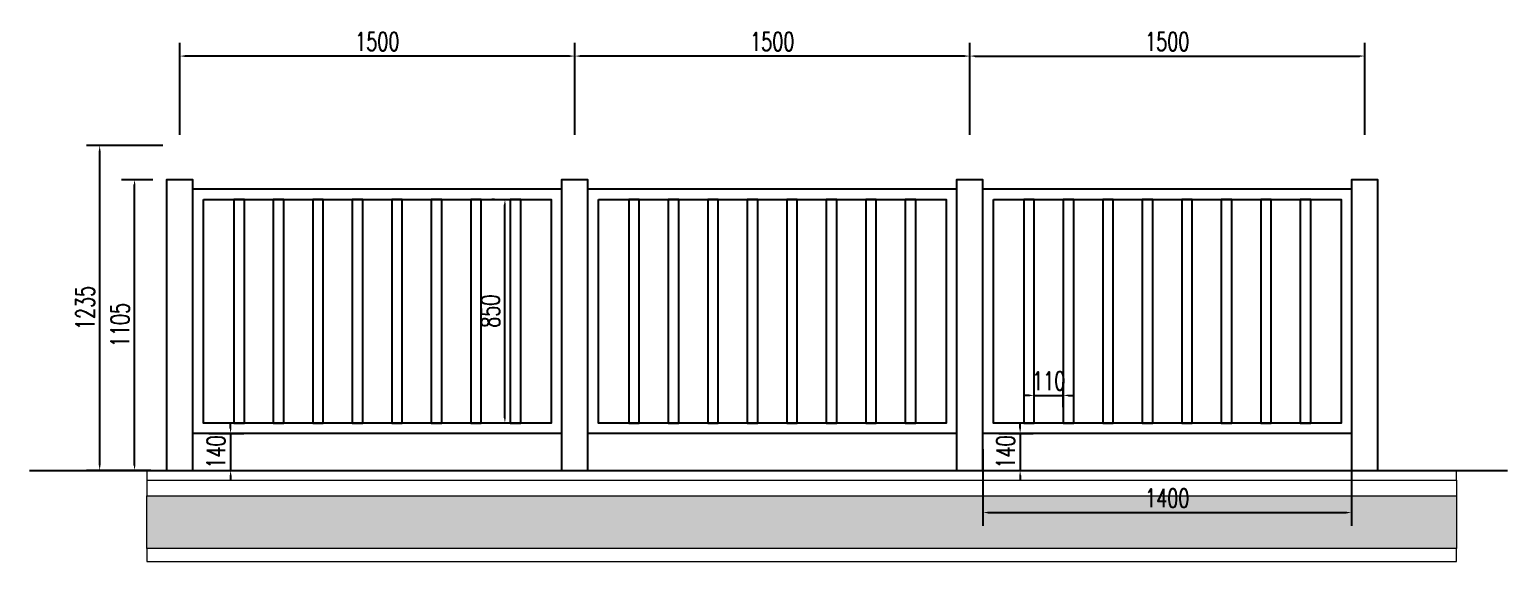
# Model space of a CAD drawing. Extents: x -51322 to 334811, y -147916 to 129288.
# Drawn here: x 111600 to 117212, y 42485 to 44507 of the extents above; entities that cross this region are included whole.
import ezdxf

# ---------------------------------------------------------------- set-up
doc = ezdxf.new("R2010")
doc.units = 0
doc.header["$LTSCALE"] = 1000
doc.header["$MEASUREMENT"] = 0
doc.layers.get('0').update_dxf_attribs({"lineweight": 5})
doc.layers.add('W-PLASTIC_RAILINGS塑木栏杆', color=6, linetype='Continuous')
doc.layers.add('W-STEEL_FRAME钢架', color=3, linetype='Continuous')
doc.styles.add('STANDARD_T3', font='simplex.shx', dxfattribs={"width": 0.7, "bigfont": 'gbcbig.shx'})
doc.dimstyles.new('W&&20', dxfattribs={"dimtxt": 70, "dimasz": 20, "dimexe": 50, "dimexo": 60, "dimgap": 20, "dimtad": 1, "dimdec": 0, "dimzin": 0, "dimdsep": 46, "dimtxsty": 'STANDARD_T3', "dimcen": 0.09, "dimclrd": 1, "dimclre": 1, "dimclrt": 7, "dimazin": 2, "dimtfac": 1, "dimtdec": 0, "dimtix": 1, "dimtmove": 2, "dimatfit": 3, "dimfxl": 100, "dimtolj": 1, "dimtzin": 0, "dimarcsym": 0})

# ---------------------------------------------------------------- blocks, each defined once
blk = doc.blocks.new('*U196')
at = {"layer": 'W-PLASTIC_RAILINGS塑木栏杆'}
blk.add_lwpolyline([(-20, -425), (20, -425), (20, 425), (-20, 425)], close=True, dxfattribs=at)
blk = doc.blocks.new('*U197')
at = {"layer": 'W-PLASTIC_RAILINGS塑木栏杆', "color": 0, "linetype": 'ByBlock', "lineweight": -2, "transparency": 16777216}
for p in [(0, 0), (150, 0), (300, 0), (450, 0), (600, 0), (750, 0), (900, 0), (1050, 0)]:
    blk.add_blockref('*U196', p, dxfattribs=at)
blk = doc.blocks.new('*U198')
at = {"layer": 'W-PLASTIC_RAILINGS塑木栏杆'}
blk.add_lwpolyline([(-20, -425), (20, -425), (20, 425), (-20, 425)], close=True, dxfattribs=at)
blk = doc.blocks.new('*U199')
at = {"layer": 'W-PLASTIC_RAILINGS塑木栏杆', "color": 0, "linetype": 'ByBlock', "lineweight": -2, "transparency": 16777216}
for p in [(0, 0), (150, 0), (300, 0), (450, 0), (600, 0), (750, 0), (900, 0), (1050, 0)]:
    blk.add_blockref('*U198', p, dxfattribs=at)
blk = doc.blocks.new('*U200')
at = {"layer": 'W-PLASTIC_RAILINGS塑木栏杆'}
blk.add_lwpolyline([(-20, -425), (20, -425), (20, 425), (-20, 425)], close=True, dxfattribs=at)
blk = doc.blocks.new('*U201')
at = {"layer": 'W-PLASTIC_RAILINGS塑木栏杆', "color": 0, "linetype": 'ByBlock', "lineweight": -2, "transparency": 16777216}
for p in [(0, 0), (150, 0), (300, 0), (450, 0), (600, 0), (750, 0), (900, 0), (1050, 0)]:
    blk.add_blockref('*U200', p, dxfattribs=at)
blk = doc.blocks.new('*D202')
at = {"layer": 'Defpoints', "color": 0, "transparency": 16777216}
for p in [(116670.5, 44406.5), (115170.5, 44046.5), (116670.5, 44046.5)]:
    blk.add_point(p, dxfattribs=at)
at = {"layer": 'W-STEEL_FRAME钢架', "color": 1, "lineweight": -2, "transparency": 16777216}
for p, q in [((115170.5, 44106.5), (115170.5, 44456.5)), ((116670.5, 44106.5), (116670.5, 44456.5)), ((115190.5, 44406.5), (116650.5, 44406.5))]:
    blk.add_line(p, q, dxfattribs=at)
at = {"layer": 'W-STEEL_FRAME钢架', "color": 1, "transparency": 16777216}
for points in [[(115190.5, 44409.8), (115190.5, 44403.2), (115170.5, 44406.5)], [(116650.5, 44409.8), (116650.5, 44403.2), (116670.5, 44406.5)]]:
    blk.add_solid(points, dxfattribs=at)
at = {"layer": 'W-STEEL_FRAME钢架', "color": 7, "transparency": 16777216, "insert": (115920.5, 44461.5), "char_height": 70, "attachment_point": 5, "style": 'STANDARD_T3'}
blk.add_mtext('\\A1;1500', dxfattribs=at)
blk = doc.blocks.new('*D203')
at = {"layer": 'Defpoints', "color": 0, "transparency": 16777216}
for p in [(113670.5, 44406.5), (113670.5, 44046.5), (115170.5, 44046.5)]:
    blk.add_point(p, dxfattribs=at)
at = {"layer": 'W-STEEL_FRAME钢架', "color": 1, "lineweight": -2, "transparency": 16777216}
for p, q in [((113670.5, 44106.5), (113670.5, 44456.5)), ((115170.5, 44106.5), (115170.5, 44456.5)), ((115150.5, 44406.5), (113690.5, 44406.5))]:
    blk.add_line(p, q, dxfattribs=at)
at = {"layer": 'W-STEEL_FRAME钢架', "color": 1, "transparency": 16777216}
for points in [[(113690.5, 44409.8), (113690.5, 44403.2), (113670.5, 44406.5)], [(115150.5, 44409.8), (115150.5, 44403.2), (115170.5, 44406.5)]]:
    blk.add_solid(points, dxfattribs=at)
at = {"layer": 'W-STEEL_FRAME钢架', "color": 7, "transparency": 16777216, "insert": (114420.5, 44461.5), "char_height": 70, "attachment_point": 5, "style": 'STANDARD_T3'}
blk.add_mtext('\\A1;1500', dxfattribs=at)
blk = doc.blocks.new('*D204')
at = {"layer": 'Defpoints', "color": 0, "transparency": 16777216}
for p in [(112170.5, 44406.5), (112170.5, 44046.5), (113670.5, 44046.5)]:
    blk.add_point(p, dxfattribs=at)
at = {"layer": 'W-STEEL_FRAME钢架', "color": 1, "lineweight": -2, "transparency": 16777216}
for p, q in [((112170.5, 44106.5), (112170.5, 44456.5)), ((113670.5, 44106.5), (113670.5, 44456.5)), ((113650.5, 44406.5), (112190.5, 44406.5))]:
    blk.add_line(p, q, dxfattribs=at)
at = {"layer": 'W-STEEL_FRAME钢架', "color": 1, "transparency": 16777216}
for points in [[(112190.5, 44409.8), (112190.5, 44403.2), (112170.5, 44406.5)], [(113650.5, 44409.8), (113650.5, 44403.2), (113670.5, 44406.5)]]:
    blk.add_solid(points, dxfattribs=at)
at = {"layer": 'W-STEEL_FRAME钢架', "color": 7, "transparency": 16777216, "insert": (112920.5, 44461.5), "char_height": 70, "attachment_point": 5, "style": 'STANDARD_T3'}
blk.add_mtext('\\A1;1500', dxfattribs=at)
blk = doc.blocks.new('*D205')
at = {"layer": 'Defpoints', "color": 0, "transparency": 16777216}
for p in [(115525.5, 43116.4), (115415.5, 43011.5), (115525.5, 43011.5)]:
    blk.add_point(p, dxfattribs=at)
at = {"layer": 'W-STEEL_FRAME钢架', "color": 1, "lineweight": -2, "transparency": 16777216}
for p, q in [((115415.5, 43071.5), (115415.5, 43166.4)), ((115525.5, 43071.5), (115525.5, 43166.4)), ((115395.5, 43116.4), (115375.5, 43116.4)), ((115415.5, 43116.4), (115525.5, 43116.4)), ((115545.5, 43116.4), (115565.5, 43116.4))]:
    blk.add_line(p, q, dxfattribs=at)
at = {"layer": 'W-STEEL_FRAME钢架', "color": 1, "transparency": 16777216}
for points in [[(115395.5, 43119.7), (115395.5, 43113), (115415.5, 43116.4)], [(115545.5, 43119.7), (115545.5, 43113), (115525.5, 43116.4)]]:
    blk.add_solid(points, dxfattribs=at)
at = {"layer": 'W-STEEL_FRAME钢架', "color": 7, "transparency": 16777216, "insert": (115470.5, 43171.4), "char_height": 70, "attachment_point": 5, "style": 'STANDARD_T3'}
blk.add_mtext('\\A1;110', dxfattribs=at)
blk = doc.blocks.new('*D206')
at = {"layer": 'Defpoints', "color": 0, "transparency": 16777216}
for p in [(115220.5, 42971.5), (116620.5, 42971.5), (116620.5, 42671)]:
    blk.add_point(p, dxfattribs=at)
at = {"layer": 'W-STEEL_FRAME钢架', "color": 1, "lineweight": -2, "transparency": 16777216}
for p, q in [((115220.5, 42911.5), (115220.5, 42621)), ((116620.5, 42911.5), (116620.5, 42621)), ((115240.5, 42671), (116600.5, 42671))]:
    blk.add_line(p, q, dxfattribs=at)
at = {"layer": 'W-STEEL_FRAME钢架', "color": 1, "transparency": 16777216}
for points in [[(115240.5, 42674.3), (115240.5, 42667.7), (115220.5, 42671)], [(116600.5, 42674.3), (116600.5, 42667.7), (116620.5, 42671)]]:
    blk.add_solid(points, dxfattribs=at)
at = {"layer": 'W-STEEL_FRAME钢架', "color": 7, "transparency": 16777216, "insert": (115920.5, 42726), "char_height": 70, "attachment_point": 5, "style": 'STANDARD_T3'}
blk.add_mtext('\\A1;1400', dxfattribs=at)
blk = doc.blocks.new('*D207')
at = {"layer": 'Defpoints', "color": 0, "transparency": 16777216}
for p in [(115220.5, 42971.5), (115220.5, 42831.5), (115361.8, 42831.5)]:
    blk.add_point(p, dxfattribs=at)
at = {"layer": 'W-STEEL_FRAME钢架', "color": 1, "lineweight": -2, "transparency": 16777216}
for p, q in [((115361.8, 42991.5), (115361.8, 43011.5)), ((115280.5, 42971.5), (115411.8, 42971.5)), ((115361.8, 42971.5), (115361.8, 42831.5)), ((115280.5, 42831.5), (115411.8, 42831.5)), ((115361.8, 42811.5), (115361.8, 42791.5))]:
    blk.add_line(p, q, dxfattribs=at)
at = {"layer": 'W-STEEL_FRAME钢架', "color": 1, "transparency": 16777216}
for points in [[(115358.5, 42991.5), (115365.1, 42991.5), (115361.8, 42971.5)], [(115358.5, 42811.5), (115365.1, 42811.5), (115361.8, 42831.5)]]:
    blk.add_solid(points, dxfattribs=at)
at = {"layer": 'W-STEEL_FRAME钢架', "color": 7, "transparency": 16777216, "insert": (115306.8, 42901.5), "char_height": 70, "attachment_point": 5, "rotation": 90, "style": 'STANDARD_T3'}
blk.add_mtext('\\A1;140', dxfattribs=at)
blk = doc.blocks.new('*D208')
at = {"layer": 'Defpoints', "color": 0, "transparency": 16777216}
for p in [(111866.1, 44066.5), (112165.5, 44066.5), (112120.5, 42831.5)]:
    blk.add_point(p, dxfattribs=at)
at = {"layer": 'W-STEEL_FRAME钢架', "color": 1, "lineweight": -2, "transparency": 16777216}
for p, q in [((112105.5, 44066.5), (111816.1, 44066.5)), ((111866.1, 42851.5), (111866.1, 44046.5)), ((112060.5, 42831.5), (111816.1, 42831.5))]:
    blk.add_line(p, q, dxfattribs=at)
at = {"layer": 'W-STEEL_FRAME钢架', "color": 1, "transparency": 16777216}
for points in [[(111862.8, 44046.5), (111869.4, 44046.5), (111866.1, 44066.5)], [(111862.8, 42851.5), (111869.4, 42851.5), (111866.1, 42831.5)]]:
    blk.add_solid(points, dxfattribs=at)
at = {"layer": 'W-STEEL_FRAME钢架', "color": 7, "transparency": 16777216, "insert": (111811.1, 43449), "char_height": 70, "attachment_point": 5, "rotation": 90, "style": 'STANDARD_T3'}
blk.add_mtext('\\A1;1235', dxfattribs=at)
blk = doc.blocks.new('*D209')
at = {"layer": 'Defpoints', "color": 0, "transparency": 16777216}
for p in [(111998.6, 43936.5), (112128, 43936.5), (112120.5, 42831.5)]:
    blk.add_point(p, dxfattribs=at)
at = {"layer": 'W-STEEL_FRAME钢架', "color": 1, "lineweight": -2, "transparency": 16777216}
for p, q in [((112068, 43936.5), (111948.6, 43936.5)), ((111998.6, 42851.5), (111998.6, 43916.5)), ((112060.5, 42831.5), (111948.6, 42831.5))]:
    blk.add_line(p, q, dxfattribs=at)
at = {"layer": 'W-STEEL_FRAME钢架', "color": 1, "transparency": 16777216}
for points in [[(111995.3, 43916.5), (112001.9, 43916.5), (111998.6, 43936.5)], [(111995.3, 42851.5), (112001.9, 42851.5), (111998.6, 42831.5)]]:
    blk.add_solid(points, dxfattribs=at)
at = {"layer": 'W-STEEL_FRAME钢架', "color": 7, "transparency": 16777216, "insert": (111943.6, 43384), "char_height": 70, "attachment_point": 5, "rotation": 90, "style": 'STANDARD_T3'}
blk.add_mtext('\\A1;1105', dxfattribs=at)
blk = doc.blocks.new('*D210')
at = {"layer": 'Defpoints', "color": 0, "transparency": 16777216}
for p in [(112220.5, 42971.5), (112220.5, 42831.5), (112363.3, 42831.5)]:
    blk.add_point(p, dxfattribs=at)
at = {"layer": 'W-STEEL_FRAME钢架', "color": 1, "lineweight": -2, "transparency": 16777216}
for p, q in [((112363.3, 42991.5), (112363.3, 43011.5)), ((112280.5, 42971.5), (112413.3, 42971.5)), ((112363.3, 42971.5), (112363.3, 42831.5)), ((112280.5, 42831.5), (112413.3, 42831.5)), ((112363.3, 42811.5), (112363.3, 42791.5))]:
    blk.add_line(p, q, dxfattribs=at)
at = {"layer": 'W-STEEL_FRAME钢架', "color": 1, "transparency": 16777216}
for points in [[(112360, 42991.5), (112366.7, 42991.5), (112363.3, 42971.5)], [(112360, 42811.5), (112366.7, 42811.5), (112363.3, 42831.5)]]:
    blk.add_solid(points, dxfattribs=at)
at = {"layer": 'W-STEEL_FRAME钢架', "color": 7, "transparency": 16777216, "insert": (112308.3, 42901.5), "char_height": 70, "attachment_point": 5, "rotation": 90, "style": 'STANDARD_T3'}
blk.add_mtext('\\A1;140', dxfattribs=at)
blk = doc.blocks.new('*D211')
at = {"layer": 'Defpoints', "color": 0, "transparency": 16777216}
for p in [(113405.1, 43861.5), (113425.5, 43861.5), (113425.5, 43011.5)]:
    blk.add_point(p, dxfattribs=at)
at = {"layer": 'W-STEEL_FRAME钢架', "color": 1, "lineweight": -2, "transparency": 16777216}
for p, q in [((113365.5, 43861.5), (113355.1, 43861.5)), ((113405.1, 43031.5), (113405.1, 43841.5)), ((113365.5, 43011.5), (113355.1, 43011.5))]:
    blk.add_line(p, q, dxfattribs=at)
at = {"layer": 'W-STEEL_FRAME钢架', "color": 1, "transparency": 16777216}
for points in [[(113401.7, 43841.5), (113408.4, 43841.5), (113405.1, 43861.5)], [(113401.7, 43031.5), (113408.4, 43031.5), (113405.1, 43011.5)]]:
    blk.add_solid(points, dxfattribs=at)
at = {"layer": 'W-STEEL_FRAME钢架', "color": 7, "transparency": 16777216, "insert": (113350.1, 43436.5), "char_height": 70, "attachment_point": 5, "rotation": 90, "style": 'STANDARD_T3'}
blk.add_mtext('\\A1;850', dxfattribs=at)

msp = doc.modelspace()

# ---------------------------------------------------------------- hatches: boundary and pattern name
h = msp.add_hatch()
h.set_pattern_fill('AR-CONC', color=256, scale=99.451867)
h.set_pattern_definition([(50, (53302, 37594.1), (181.18606, -15.85172), [18.9456, -208.4014]), (355, (53302, 37594.1), (-35.04965, 190.0094), [15.15646, -166.7211]), (100.451, (53317.1, 37592.77), (146.13706, 174.1568), [16.10126, -177.11383]), (46.1842, (53302, 37644.62), (269.5932, -41.8119), [28.4184, -312.6021]), (96.6356, (53324.47, 37641.13), (236.1029, 246.0693), [24.1519, -265.6707]), (351.184, (53302, 37644.62), (236.1033, 246.0689), [22.7347, -250.0817]), (21, (53327.26, 37631.99), (150.78383, -101.70497), [18.9456, -208.4014]), (326, (53327.26, 37631.99), (61.46327, 183.17837), [15.15646, -166.7211]), (71.4514, (53339.83, 37623.51), (212.2467, 81.4738), [16.10126, -177.11383]), (37.5, (53302, 37594.096), (3.071674, 84.091565), [0, -164.70025, 0, -169.24719, 0, -167.35263]), (7.5, (53302, 37594.1), (66.4534, 99.63145), [0, -96.49616, 0, -160.91113, 0, -63.78346]), (327.5, (53245.67, 37594.096), (134.84738, -5.69734), [0, -63.15194, 0, -197.03404, 0, -261.44901]), (317.5, (53220.41, 37594.1), (147.31724, 25.28712), [0, -82.09752, 0, -130.8508, 0, -185.6667])])
h.paths.add_polyline_path([(112045.8, 42734.4), (117018.4, 42734.4), (117018.4, 42534.8), (112045.8, 42534.8)])

# ---------------------------------------------------------------- linework, layer by layer
for points in [[(112045.8, 42794.1), (117018.4, 42794.1), (117018.4, 42831.5), (112045.8, 42831.5)], [(112045.8, 42734.4), (117018.4, 42734.4), (117018.4, 42534.8), (112045.8, 42534.8)], [(112045.8, 42485.1), (117018.4, 42485.1), (117018.4, 42534.8), (112045.8, 42534.8)]]:
    msp.add_lwpolyline(points, close=True)
for points in [[(112045.8, 42831.5), (112045.8, 42734.4)], [(117018.4, 42794.1), (117018.4, 42734.4)]]:
    msp.add_lwpolyline(points)
at = {"layer": 'W-PLASTIC_RAILINGS塑木栏杆'}
for points in [[(112120.5, 42831.5), (112220.5, 42831.5), (112220.5, 43936.5), (112120.5, 43936.5)], [(112220.5, 43901.5), (113620.5, 43901.5), (113620.5, 42971.5), (112220.5, 42971.5)], [(113620.5, 42831.5), (113720.5, 42831.5), (113720.5, 43936.5), (113620.5, 43936.5)], [(113720.5, 43901.5), (115120.5, 43901.5), (115120.5, 42971.5), (113720.5, 42971.5)], [(115120.5, 42831.5), (115220.5, 42831.5), (115220.5, 43936.5), (115120.5, 43936.5)], [(115220.5, 43901.5), (116620.5, 43901.5), (116620.5, 42971.5), (115220.5, 42971.5)], [(116620.5, 42831.5), (116720.5, 42831.5), (116720.5, 43936.5), (116620.5, 43936.5)], [(112260.5, 43861.5), (113580.5, 43861.5), (113580.5, 43011.5), (112260.5, 43011.5)], [(113760.5, 43861.5), (115080.5, 43861.5), (115080.5, 43011.5), (113760.5, 43011.5)], [(115260.5, 43861.5), (116580.5, 43861.5), (116580.5, 43011.5), (115260.5, 43011.5)]]:
    msp.add_lwpolyline(points, close=True, dxfattribs=at)
at = {"layer": 'W-STEEL_FRAME钢架'}
msp.add_line((111599.8, 42831.5), (117212.4, 42831.5), dxfattribs=at)

# ---------------------------------------------------------------- block references
at = {"layer": 'W-PLASTIC_RAILINGS塑木栏杆'}
for name, p in [('*U201', (112395.5, 43436.5)), ('*U199', (113895.5, 43436.5)), ('*U197', (115395.5, 43436.5))]:
    msp.add_blockref(name, p, dxfattribs=at)

# ---------------------------------------------------------------- dimensions: what is measured, and where the dimension line sits
at = {"layer": 'W-STEEL_FRAME钢架'}
for base, p1, p2, picture, middle in [((112170.5, 44406.5), (113670.5, 44046.5), (112170.5, 44046.5), '*D204', (112920.5, 44461.5)), ((113670.5, 44406.5), (115170.5, 44046.5), (113670.5, 44046.5), '*D203', (114420.5, 44461.5)), ((116670.5, 44406.5), (115170.5, 44046.5), (116670.5, 44046.5), '*D202', (115920.5, 44461.5)), ((115525.5, 43116.4), (115415.5, 43011.5), (115525.5, 43011.5), '*D205', (115470.5, 43171.4)), ((116620.5, 42671), (115220.5, 42971.5), (116620.5, 42971.5), '*D206', (115920.5, 42726))]:
    dim = msp.add_linear_dim(base=base, p1=p1, p2=p2, dimstyle='W&&20', dxfattribs=at)
    dim.commit()
    dim.dimension.update_dxf_attribs({"geometry": picture, "text_midpoint": middle})
for base, p1, p2, picture, middle in [((111866.1, 44066.5), (112120.5, 42831.5), (112165.5, 44066.5), '*D208', (111811.1, 43449)), ((111998.6, 43936.5), (112120.5, 42831.5), (112128, 43936.5), '*D209', (111943.6, 43384)), ((113405.1, 43861.5), (113425.5, 43011.5), (113425.5, 43861.5), '*D211', (113350.1, 43436.5)), ((112363.3, 42831.5), (112220.5, 42971.5), (112220.5, 42831.5), '*D210', (112308.3, 42901.5)), ((115361.8, 42831.5), (115220.5, 42971.5), (115220.5, 42831.5), '*D207', (115306.8, 42901.5))]:
    dim = msp.add_linear_dim(base=base, p1=p1, p2=p2, angle=90, dimstyle='W&&20', dxfattribs=at)
    dim.commit()
    dim.dimension.update_dxf_attribs({"geometry": picture, "text_midpoint": middle})

doc.saveas('drawing.dxf')
